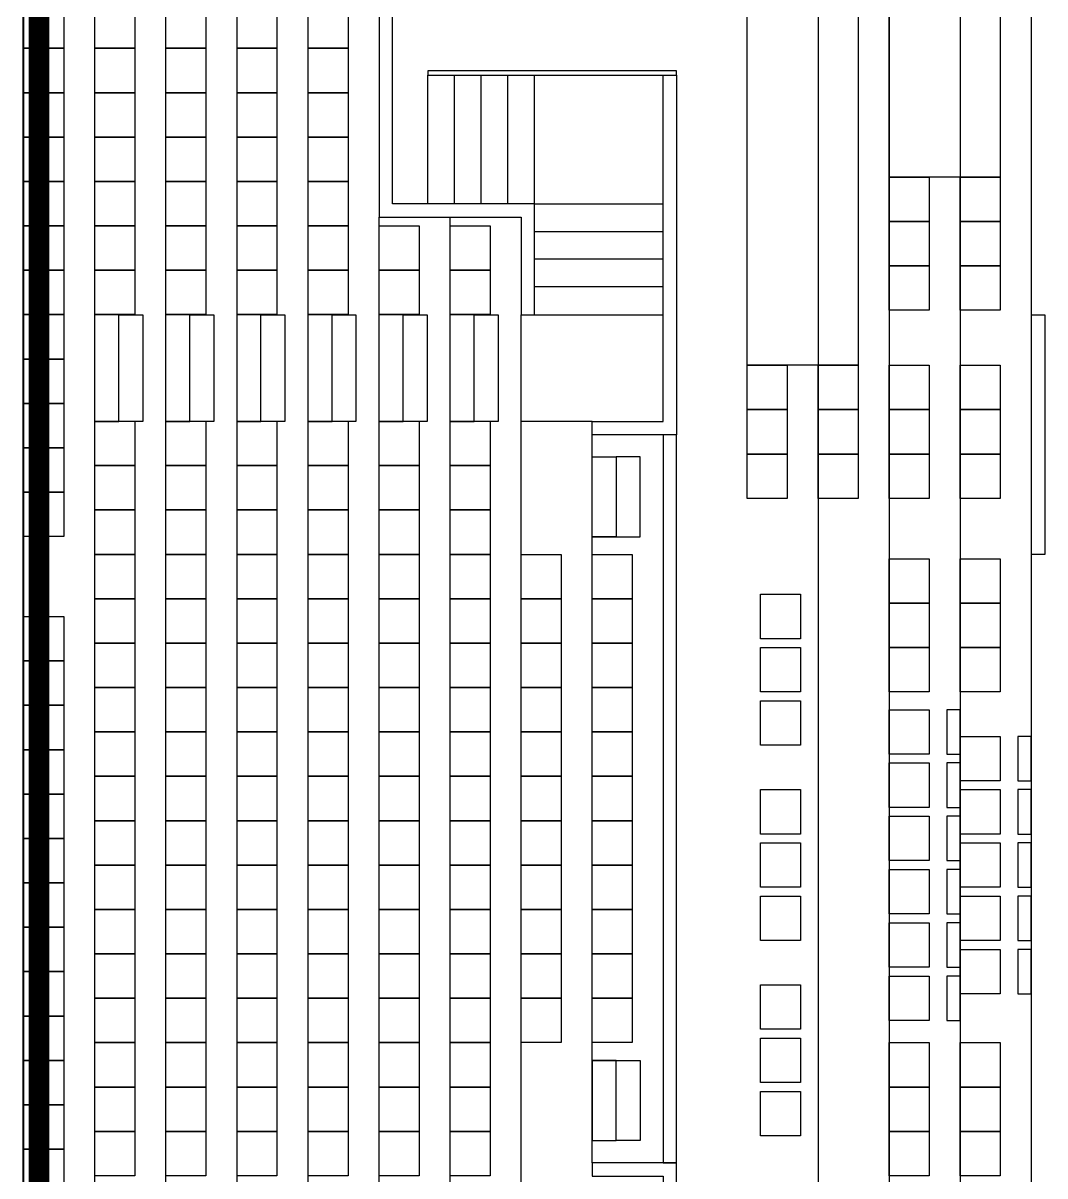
# Model space of a CAD drawing. Header units: millimetres. Extents: x -30921 to 91963, y -65754 to 26853.
# Drawn here: x -30192 to -18682, y -34769 to -21783 of the extents above; entities that cross this region are included whole.
import ezdxf

# ---------------------------------------------------------------- set-up
doc = ezdxf.new("R2010")
doc.units = ezdxf.units.MM
doc.header["$LTSCALE"] = 0.1
doc.header["$MEASUREMENT"] = 0
for name, color, linetype in [('GRADIN ESCALIER', 7, 'CONTINUOUS'), ('GRADINS_FIXES_BAS', 7, 'CONTINUOUS'), ('GRADINS_FIXES_HAUT', 7, 'CONTINUOUS'), ('SALLE CONTOUR', 7, 'CONTINUOUS')]:
    doc.layers.add(name, color=color, linetype=linetype)

msp = doc.modelspace()

# ---------------------------------------------------------------- linework, layer by layer
at = {"layer": 'GRADIN ESCALIER', "color": 7, "linetype": 'Continuous'}
for p, q in [((-30191.628, -42480.124), (-30191.628, 839.876)), ((-30181.629, -42660.124), (-30181.629, -20820.124)), ((-29381.628, -47450.124), (-29381.628, -20820.124)), ((-28581.629, -49820.124), (-28581.629, -20820.124)), ((-27781.629, -50000.124), (-27781.629, -20820.124)), ((-26981.629, -50000.124), (-26981.629, -20820.124)), ((-25631.628, -23820.124), (-25631.628, -22370.124)), ((-25331.628, -23820.124), (-25331.628, -22370.124)), ((-25031.629, -23820.124), (-25031.629, -22370.124)), ((-24731.629, -23820.124), (-24731.629, -22370.124)), ((-24431.629, -23820.124), (-24431.629, -22370.124)), ((-24431.629, -23820.124), (-22981.629, -23820.124)), ((-26181.629, -50000.124), (-26181.629, -23970.124)), ((-25381.628, -38870.124), (-25381.628, -23970.124)), ((-24431.629, -24130.124), (-22981.629, -24130.124)), ((-24431.629, -24440.124), (-22981.629, -24440.124)), ((-24431.629, -24750.124), (-22981.629, -24750.124)), ((-29111.629, -25070.124), (-29381.628, -25070.124)), ((-29111.629, -25070.124), (-29381.628, -25070.124)), ((-28311.628, -25070.124), (-28581.629, -25070.124)), ((-28311.628, -25070.124), (-28581.629, -25070.124)), ((-27511.628, -25070.124), (-27781.629, -25070.124)), ((-27511.628, -25070.124), (-27781.629, -25070.124)), ((-26711.629, -25070.124), (-26981.629, -25070.124)), ((-26711.629, -25070.124), (-26981.629, -25070.124)), ((-25911.629, -25070.124), (-26181.629, -25070.124)), ((-25911.629, -25070.124), (-26181.629, -25070.124)), ((-25111.629, -25070.124), (-25381.628, -25070.124)), ((-24581.628, -35970.124), (-24581.628, -25070.124)), ((-24431.629, -25070.124), (-22981.629, -25070.124)), ((-23781.629, -26270.124), (-24581.628, -26270.124)), ((-23781.629, -34620.124), (-23781.629, -26420.124))]:
    msp.add_line(p, q, dxfattribs=at)
for points in [[(-21231.629, -50010.124), (-21231.629, 8369.876)], [(-20431.629, -50000.124), (-20431.629, 8369.876)], [(-19631.629, -50000.124), (-19631.629, 8369.876)], [(-18831.629, -50000.124), (-18831.629, 8369.876)], [(-29381.628, -26270.124), (-29111.629, -26270.124), (-29111.629, -25070.124), (-28841.629, -25070.124), (-28841.629, -26270.124), (-29111.629, -26270.124)], [(-28581.629, -26270.124), (-28311.628, -26270.124), (-28311.628, -25070.124), (-28041.628, -25070.124), (-28041.628, -26270.124), (-28311.628, -26270.124)], [(-27781.629, -26270.124), (-27511.628, -26270.124), (-27511.628, -25070.124), (-27241.628, -25070.124), (-27241.628, -26270.124), (-27511.628, -26270.124)], [(-26981.629, -26270.124), (-26711.629, -26270.124), (-26711.629, -25070.124), (-26441.628, -25070.124), (-26441.628, -26270.124), (-26711.629, -26270.124)], [(-26181.629, -26270.124), (-25911.629, -26270.124), (-25911.629, -25070.124), (-25641.629, -25070.124), (-25641.629, -26270.124), (-25911.629, -26270.124)], [(-25381.628, -26270.124), (-25111.629, -26270.124), (-25111.629, -25070.124), (-24841.629, -25070.124), (-24841.629, -26270.124), (-25111.629, -26270.124)], [(-23511.628, -27570.124), (-23781.629, -27570.124), (-23511.628, -27570.124), (-23781.629, -27570.124), (-23781.629, -26670.124), (-23511.628, -26670.124), (-23511.628, -27570.124), (-23241.628, -27570.124), (-23241.628, -26670.124), (-23511.628, -26670.124)], [(-23511.628, -33470.124), (-23781.629, -33470.124), (-23511.628, -33470.124), (-23781.629, -33470.124), (-23781.629, -34370.124), (-23511.628, -34370.124), (-23511.628, -33470.124), (-23241.628, -33470.124), (-23241.628, -34370.124), (-23511.628, -34370.124)]]:
    msp.add_lwpolyline(points, dxfattribs=at)
for points in [[(-24581.628, -25070.124), (-24431.629, -25070.124), (-24431.629, -23820.124), (-26031.629, -23820.124), (-26031.629, -17820.124), (-24431.629, -17820.124), (-24431.629, -16570.124), (-24581.628, -16570.124), (-24581.628, -17670.124), (-26181.629, -17670.124), (-26181.629, -17820.124), (-26181.629, -23820.124), (-26181.629, -23970.124), (-24581.628, -23970.124)], [(-22831.628, -22320.124), (-25631.628, -22320.124), (-25631.628, -22370.124), (-22831.628, -22370.124)], [(-23781.629, -26270.124), (-22981.629, -26270.124), (-22981.629, -22370.124), (-22831.628, -22370.124), (-22831.628, -26420.124), (-23781.629, -26420.124)], [(-18681.629, -27770.124), (-18831.629, -27770.124), (-18831.629, -25070.124), (-18681.629, -25070.124)], [(-22981.629, -34620.124), (-22831.628, -34620.124), (-22831.628, -26420.124), (-22981.629, -26420.124)], [(-23781.629, -34770.124), (-22981.629, -34770.124), (-22981.629, -38440.124), (-22831.628, -38440.124), (-22831.628, -34620.124), (-23781.629, -34620.124)]]:
    msp.add_lwpolyline(points, close=True, dxfattribs=at)
at = {"layer": 'GRADINS_FIXES_BAS', "color": 7, "linetype": 'Continuous'}
for points in [[(-22036.629, -25637.124), (-22036.629, -15987.124), (-20786.629, -15987.124), (-20786.629, -25637.124)], [(-20436.628, -23517.124), (-20436.628, -18617.124), (-19186.628, -18617.124), (-19186.628, -23517.124)], [(-20436.628, -23517.124), (-19986.629, -23517.124), (-19986.629, -24017.124), (-20436.628, -24017.124)], [(-19636.628, -23517.124), (-19186.628, -23517.124), (-19186.628, -24017.124), (-19636.628, -24017.124)], [(-20436.628, -24017.124), (-19986.629, -24017.124), (-19986.629, -24517.124), (-20436.628, -24517.124)], [(-19636.628, -24017.124), (-19186.628, -24017.124), (-19186.628, -24517.124), (-19636.628, -24517.124)], [(-20436.628, -24517.124), (-19986.629, -24517.124), (-19986.629, -25017.124), (-20436.628, -25017.124)], [(-19636.628, -24517.124), (-19186.628, -24517.124), (-19186.628, -25017.124), (-19636.628, -25017.124)], [(-22036.629, -25637.124), (-21586.629, -25637.124), (-21586.629, -26137.124), (-22036.629, -26137.124)], [(-21236.629, -25637.124), (-20786.629, -25637.124), (-20786.629, -26137.124), (-21236.629, -26137.124)], [(-20436.628, -25637.124), (-19986.629, -25637.124), (-19986.629, -26137.124), (-20436.628, -26137.124)], [(-19636.628, -25637.124), (-19186.628, -25637.124), (-19186.628, -26137.124), (-19636.628, -26137.124)], [(-22036.629, -26137.124), (-21586.629, -26137.124), (-21586.629, -26637.124), (-22036.629, -26637.124)], [(-21236.629, -26137.124), (-20786.629, -26137.124), (-20786.629, -26637.124), (-21236.629, -26637.124)], [(-20436.628, -26137.124), (-19986.629, -26137.124), (-19986.629, -26637.124), (-20436.628, -26637.124)], [(-19636.628, -26137.124), (-19186.628, -26137.124), (-19186.628, -26637.124), (-19636.628, -26637.124)], [(-22036.629, -26637.124), (-21586.629, -26637.124), (-21586.629, -27137.124), (-22036.629, -27137.124)], [(-21236.629, -26637.124), (-20786.629, -26637.124), (-20786.629, -27137.124), (-21236.629, -27137.124)], [(-20436.628, -26637.124), (-19986.629, -26637.124), (-19986.629, -27137.124), (-20436.628, -27137.124)], [(-19636.628, -26637.124), (-19186.628, -26637.124), (-19186.628, -27137.124), (-19636.628, -27137.124)], [(-20436.628, -27817.124), (-19986.629, -27817.124), (-19986.629, -28317.124), (-20436.628, -28317.124)], [(-19636.628, -27817.124), (-19186.628, -27817.124), (-19186.628, -28317.124), (-19636.628, -28317.124)], [(-21886.628, -28217.124), (-21436.628, -28217.124), (-21436.628, -28717.124), (-21886.628, -28717.124)], [(-20436.628, -28317.124), (-19986.629, -28317.124), (-19986.629, -28817.124), (-20436.628, -28817.124)], [(-19636.628, -28317.124), (-19186.628, -28317.124), (-19186.628, -28817.124), (-19636.628, -28817.124)], [(-21886.628, -28817.124), (-21436.628, -28817.124), (-21436.628, -29317.124), (-21886.628, -29317.124)], [(-20436.628, -28817.124), (-19986.629, -28817.124), (-19986.629, -29317.124), (-20436.628, -29317.124)], [(-19636.628, -28817.124), (-19186.628, -28817.124), (-19186.628, -29317.124), (-19636.628, -29317.124)], [(-21886.628, -29417.124), (-21436.628, -29417.124), (-21436.628, -29917.124), (-21886.628, -29917.124)], [(-20436.628, -29517.124), (-19986.629, -29517.124), (-19986.629, -30017.124), (-20436.628, -30017.124)], [(-19786.629, -30017.124), (-19636.628, -30017.124), (-19636.628, -29517.124), (-19786.629, -29517.124)], [(-19636.628, -29817.124), (-19186.628, -29817.124), (-19186.628, -30317.124), (-19636.628, -30317.124)], [(-18986.629, -30317.124), (-18836.629, -30317.124), (-18836.629, -29817.124), (-18986.629, -29817.124)], [(-20436.628, -30117.124), (-19986.629, -30117.124), (-19986.629, -30617.124), (-20436.628, -30617.124)], [(-19786.629, -30617.124), (-19636.628, -30617.124), (-19636.628, -30117.124), (-19786.629, -30117.124)], [(-21886.628, -30417.124), (-21436.628, -30417.124), (-21436.628, -30917.124), (-21886.628, -30917.124)], [(-19636.628, -30417.124), (-19186.628, -30417.124), (-19186.628, -30917.124), (-19636.628, -30917.124)], [(-18986.629, -30917.124), (-18836.629, -30917.124), (-18836.629, -30417.124), (-18986.629, -30417.124)], [(-20436.628, -30717.124), (-19986.629, -30717.124), (-19986.629, -31217.124), (-20436.628, -31217.124)], [(-19786.629, -31217.124), (-19636.628, -31217.124), (-19636.628, -30717.124), (-19786.629, -30717.124)], [(-21886.628, -31017.124), (-21436.628, -31017.124), (-21436.628, -31517.124), (-21886.628, -31517.124)], [(-19636.628, -31017.124), (-19186.628, -31017.124), (-19186.628, -31517.124), (-19636.628, -31517.124)], [(-18986.629, -31517.124), (-18836.629, -31517.124), (-18836.629, -31017.124), (-18986.629, -31017.124)], [(-20436.628, -31317.124), (-19986.629, -31317.124), (-19986.629, -31817.124), (-20436.628, -31817.124)], [(-19786.629, -31817.124), (-19636.628, -31817.124), (-19636.628, -31317.124), (-19786.629, -31317.124)], [(-21886.628, -31617.124), (-21436.628, -31617.124), (-21436.628, -32117.124), (-21886.628, -32117.124)], [(-19636.628, -31617.124), (-19186.628, -31617.124), (-19186.628, -32117.124), (-19636.628, -32117.124)], [(-18986.629, -32117.124), (-18836.629, -32117.124), (-18836.629, -31617.124), (-18986.629, -31617.124)], [(-20436.628, -31917.124), (-19986.629, -31917.124), (-19986.629, -32417.124), (-20436.628, -32417.124)], [(-19786.629, -32417.124), (-19636.628, -32417.124), (-19636.628, -31917.124), (-19786.629, -31917.124)], [(-19636.628, -32217.124), (-19186.628, -32217.124), (-19186.628, -32717.124), (-19636.628, -32717.124)], [(-18986.629, -32717.124), (-18836.629, -32717.124), (-18836.629, -32217.124), (-18986.629, -32217.124)], [(-20436.628, -32517.124), (-19986.629, -32517.124), (-19986.629, -33017.124), (-20436.628, -33017.124)], [(-19786.629, -33017.124), (-19636.628, -33017.124), (-19636.628, -32517.124), (-19786.629, -32517.124)], [(-21886.628, -32617.124), (-21436.628, -32617.124), (-21436.628, -33117.124), (-21886.628, -33117.124)], [(-21886.628, -33217.124), (-21436.628, -33217.124), (-21436.628, -33717.124), (-21886.628, -33717.124)], [(-20436.628, -33267.124), (-19986.629, -33267.124), (-19986.629, -33767.124), (-20436.628, -33767.124)], [(-19636.628, -33267.124), (-19186.628, -33267.124), (-19186.628, -33767.124), (-19636.628, -33767.124)], [(-21886.628, -33817.124), (-21436.628, -33817.124), (-21436.628, -34317.124), (-21886.628, -34317.124)], [(-20436.628, -33767.124), (-19986.629, -33767.124), (-19986.629, -34267.124), (-20436.628, -34267.124)], [(-19636.628, -33767.124), (-19186.628, -33767.124), (-19186.628, -34267.124), (-19636.628, -34267.124)], [(-20436.628, -34267.124), (-19986.629, -34267.124), (-19986.629, -34767.124), (-20436.628, -34767.124)], [(-19636.628, -34267.124), (-19186.628, -34267.124), (-19186.628, -34767.124), (-19636.628, -34767.124)]]:
    msp.add_lwpolyline(points, close=True, dxfattribs=at)
at = {"layer": 'GRADINS_FIXES_HAUT', "color": 7, "linetype": 'Continuous'}
for points in [[(-29731.629, -22067.124), (-30181.629, -22067.124), (-30181.629, -21567.124), (-29731.629, -21567.124)], [(-28931.629, -22067.124), (-29381.628, -22067.124), (-29381.628, -21567.124), (-28931.629, -21567.124)], [(-28131.628, -22067.124), (-28581.629, -22067.124), (-28581.629, -21567.124), (-28131.628, -21567.124)], [(-27331.628, -22067.124), (-27781.629, -22067.124), (-27781.629, -21567.124), (-27331.628, -21567.124)], [(-26531.629, -22067.124), (-26981.629, -22067.124), (-26981.629, -21567.124), (-26531.629, -21567.124)], [(-29731.629, -22567.124), (-30181.629, -22567.124), (-30181.629, -22067.124), (-29731.629, -22067.124)], [(-28931.629, -22567.124), (-29381.628, -22567.124), (-29381.628, -22067.124), (-28931.629, -22067.124)], [(-28131.628, -22567.124), (-28581.629, -22567.124), (-28581.629, -22067.124), (-28131.628, -22067.124)], [(-27331.628, -22567.124), (-27781.629, -22567.124), (-27781.629, -22067.124), (-27331.628, -22067.124)], [(-26531.629, -22567.124), (-26981.629, -22567.124), (-26981.629, -22067.124), (-26531.629, -22067.124)], [(-29731.629, -23067.124), (-30181.629, -23067.124), (-30181.629, -22567.124), (-29731.629, -22567.124)], [(-28931.629, -23067.124), (-29381.628, -23067.124), (-29381.628, -22567.124), (-28931.629, -22567.124)], [(-28131.628, -23067.124), (-28581.629, -23067.124), (-28581.629, -22567.124), (-28131.628, -22567.124)], [(-27331.628, -23067.124), (-27781.629, -23067.124), (-27781.629, -22567.124), (-27331.628, -22567.124)], [(-26531.629, -23067.124), (-26981.629, -23067.124), (-26981.629, -22567.124), (-26531.629, -22567.124)], [(-29731.629, -23567.124), (-30181.629, -23567.124), (-30181.629, -23067.124), (-29731.629, -23067.124)], [(-28931.629, -23567.124), (-29381.628, -23567.124), (-29381.628, -23067.124), (-28931.629, -23067.124)], [(-28131.628, -23567.124), (-28581.629, -23567.124), (-28581.629, -23067.124), (-28131.628, -23067.124)], [(-27331.628, -23567.124), (-27781.629, -23567.124), (-27781.629, -23067.124), (-27331.628, -23067.124)], [(-26531.629, -23567.124), (-26981.629, -23567.124), (-26981.629, -23067.124), (-26531.629, -23067.124)], [(-29731.629, -24067.124), (-30181.629, -24067.124), (-30181.629, -23567.124), (-29731.629, -23567.124)], [(-28931.629, -24067.124), (-29381.628, -24067.124), (-29381.628, -23567.124), (-28931.629, -23567.124)], [(-28131.628, -24067.124), (-28581.629, -24067.124), (-28581.629, -23567.124), (-28131.628, -23567.124)], [(-27331.628, -24067.124), (-27781.629, -24067.124), (-27781.629, -23567.124), (-27331.628, -23567.124)], [(-26531.629, -24067.124), (-26981.629, -24067.124), (-26981.629, -23567.124), (-26531.629, -23567.124)], [(-29731.629, -24567.124), (-30181.629, -24567.124), (-30181.629, -24067.124), (-29731.629, -24067.124)], [(-28931.629, -24567.124), (-29381.628, -24567.124), (-29381.628, -24067.124), (-28931.629, -24067.124)], [(-28131.628, -24567.124), (-28581.629, -24567.124), (-28581.629, -24067.124), (-28131.628, -24067.124)], [(-27331.628, -24567.124), (-27781.629, -24567.124), (-27781.629, -24067.124), (-27331.628, -24067.124)], [(-26531.629, -24567.124), (-26981.629, -24567.124), (-26981.629, -24067.124), (-26531.629, -24067.124)], [(-25731.629, -24567.124), (-26181.629, -24567.124), (-26181.629, -24067.124), (-25731.629, -24067.124)], [(-24931.629, -24567.124), (-25381.628, -24567.124), (-25381.628, -24067.124), (-24931.629, -24067.124)], [(-29731.629, -25067.124), (-30181.629, -25067.124), (-30181.629, -24567.124), (-29731.629, -24567.124)], [(-28931.629, -25067.124), (-29381.628, -25067.124), (-29381.628, -24567.124), (-28931.629, -24567.124)], [(-28131.628, -25067.124), (-28581.629, -25067.124), (-28581.629, -24567.124), (-28131.628, -24567.124)], [(-27331.628, -25067.124), (-27781.629, -25067.124), (-27781.629, -24567.124), (-27331.628, -24567.124)], [(-26531.629, -25067.124), (-26981.629, -25067.124), (-26981.629, -24567.124), (-26531.629, -24567.124)], [(-25731.629, -25067.124), (-26181.629, -25067.124), (-26181.629, -24567.124), (-25731.629, -24567.124)], [(-24931.629, -25067.124), (-25381.628, -25067.124), (-25381.628, -24567.124), (-24931.629, -24567.124)], [(-29731.629, -25567.124), (-30181.629, -25567.124), (-30181.629, -25067.124), (-29731.629, -25067.124)], [(-29731.629, -26067.124), (-30181.629, -26067.124), (-30181.629, -25567.124), (-29731.629, -25567.124)], [(-29731.629, -26567.124), (-30181.629, -26567.124), (-30181.629, -26067.124), (-29731.629, -26067.124)], [(-28931.629, -26767.124), (-29381.628, -26767.124), (-29381.628, -26267.124), (-28931.629, -26267.124)], [(-28131.628, -26767.124), (-28581.629, -26767.124), (-28581.629, -26267.124), (-28131.628, -26267.124)], [(-27331.628, -26767.124), (-27781.629, -26767.124), (-27781.629, -26267.124), (-27331.628, -26267.124)], [(-26531.629, -26767.124), (-26981.629, -26767.124), (-26981.629, -26267.124), (-26531.629, -26267.124)], [(-25731.629, -26767.124), (-26181.629, -26767.124), (-26181.629, -26267.124), (-25731.629, -26267.124)], [(-24931.629, -26767.124), (-25381.628, -26767.124), (-25381.628, -26267.124), (-24931.629, -26267.124)], [(-29731.629, -27067.124), (-30181.629, -27067.124), (-30181.629, -26567.124), (-29731.629, -26567.124)], [(-28931.629, -27267.124), (-29381.628, -27267.124), (-29381.628, -26767.124), (-28931.629, -26767.124)], [(-28131.628, -27267.124), (-28581.629, -27267.124), (-28581.629, -26767.124), (-28131.628, -26767.124)], [(-27331.628, -27267.124), (-27781.629, -27267.124), (-27781.629, -26767.124), (-27331.628, -26767.124)], [(-26531.629, -27267.124), (-26981.629, -27267.124), (-26981.629, -26767.124), (-26531.629, -26767.124)], [(-25731.629, -27267.124), (-26181.629, -27267.124), (-26181.629, -26767.124), (-25731.629, -26767.124)], [(-24931.629, -27267.124), (-25381.628, -27267.124), (-25381.628, -26767.124), (-24931.629, -26767.124)], [(-29731.629, -27567.124), (-30181.629, -27567.124), (-30181.629, -27067.124), (-29731.629, -27067.124)], [(-28931.629, -27767.124), (-29381.628, -27767.124), (-29381.628, -27267.124), (-28931.629, -27267.124)], [(-28131.628, -27767.124), (-28581.629, -27767.124), (-28581.629, -27267.124), (-28131.628, -27267.124)], [(-27331.628, -27767.124), (-27781.629, -27767.124), (-27781.629, -27267.124), (-27331.628, -27267.124)], [(-26531.629, -27767.124), (-26981.629, -27767.124), (-26981.629, -27267.124), (-26531.629, -27267.124)], [(-25731.629, -27767.124), (-26181.629, -27767.124), (-26181.629, -27267.124), (-25731.629, -27267.124)], [(-24931.629, -27767.124), (-25381.628, -27767.124), (-25381.628, -27267.124), (-24931.629, -27267.124)], [(-28931.629, -28267.124), (-29381.628, -28267.124), (-29381.628, -27767.124), (-28931.629, -27767.124)], [(-28131.628, -28267.124), (-28581.629, -28267.124), (-28581.629, -27767.124), (-28131.628, -27767.124)], [(-27331.628, -28267.124), (-27781.629, -28267.124), (-27781.629, -27767.124), (-27331.628, -27767.124)], [(-26531.629, -28267.124), (-26981.629, -28267.124), (-26981.629, -27767.124), (-26531.629, -27767.124)], [(-25731.629, -28267.124), (-26181.629, -28267.124), (-26181.629, -27767.124), (-25731.629, -27767.124)], [(-24931.629, -28267.124), (-25381.628, -28267.124), (-25381.628, -27767.124), (-24931.629, -27767.124)], [(-24131.628, -28267.124), (-24581.628, -28267.124), (-24581.628, -27767.124), (-24131.628, -27767.124)], [(-23331.628, -28267.124), (-23781.629, -28267.124), (-23781.629, -27767.124), (-23331.628, -27767.124)], [(-28931.629, -28767.124), (-29381.628, -28767.124), (-29381.628, -28267.124), (-28931.629, -28267.124)], [(-28131.628, -28767.124), (-28581.629, -28767.124), (-28581.629, -28267.124), (-28131.628, -28267.124)], [(-27331.628, -28767.124), (-27781.629, -28767.124), (-27781.629, -28267.124), (-27331.628, -28267.124)], [(-26531.629, -28767.124), (-26981.629, -28767.124), (-26981.629, -28267.124), (-26531.629, -28267.124)], [(-25731.629, -28767.124), (-26181.629, -28767.124), (-26181.629, -28267.124), (-25731.629, -28267.124)], [(-24931.629, -28767.124), (-25381.628, -28767.124), (-25381.628, -28267.124), (-24931.629, -28267.124)], [(-24131.628, -28767.124), (-24581.628, -28767.124), (-24581.628, -28267.124), (-24131.628, -28267.124)], [(-23331.628, -28767.124), (-23781.629, -28767.124), (-23781.629, -28267.124), (-23331.628, -28267.124)], [(-29731.629, -28967.124), (-30181.629, -28967.124), (-30181.629, -28467.124), (-29731.629, -28467.124)], [(-28931.629, -29267.124), (-29381.628, -29267.124), (-29381.628, -28767.124), (-28931.629, -28767.124)], [(-28131.628, -29267.124), (-28581.629, -29267.124), (-28581.629, -28767.124), (-28131.628, -28767.124)], [(-27331.628, -29267.124), (-27781.629, -29267.124), (-27781.629, -28767.124), (-27331.628, -28767.124)], [(-26531.629, -29267.124), (-26981.629, -29267.124), (-26981.629, -28767.124), (-26531.629, -28767.124)], [(-25731.629, -29267.124), (-26181.629, -29267.124), (-26181.629, -28767.124), (-25731.629, -28767.124)], [(-24931.629, -29267.124), (-25381.628, -29267.124), (-25381.628, -28767.124), (-24931.629, -28767.124)], [(-24131.628, -29267.124), (-24581.628, -29267.124), (-24581.628, -28767.124), (-24131.628, -28767.124)], [(-23331.628, -29267.124), (-23781.629, -29267.124), (-23781.629, -28767.124), (-23331.628, -28767.124)], [(-29731.629, -29467.124), (-30181.629, -29467.124), (-30181.629, -28967.124), (-29731.629, -28967.124)], [(-28931.629, -29767.124), (-29381.628, -29767.124), (-29381.628, -29267.124), (-28931.629, -29267.124)], [(-28131.628, -29767.124), (-28581.629, -29767.124), (-28581.629, -29267.124), (-28131.628, -29267.124)], [(-27331.628, -29767.124), (-27781.629, -29767.124), (-27781.629, -29267.124), (-27331.628, -29267.124)], [(-26531.629, -29767.124), (-26981.629, -29767.124), (-26981.629, -29267.124), (-26531.629, -29267.124)], [(-25731.629, -29767.124), (-26181.629, -29767.124), (-26181.629, -29267.124), (-25731.629, -29267.124)], [(-24931.629, -29767.124), (-25381.628, -29767.124), (-25381.628, -29267.124), (-24931.629, -29267.124)], [(-24131.628, -29767.124), (-24581.628, -29767.124), (-24581.628, -29267.124), (-24131.628, -29267.124)], [(-23331.628, -29767.124), (-23781.629, -29767.124), (-23781.629, -29267.124), (-23331.628, -29267.124)], [(-29731.629, -29967.124), (-30181.629, -29967.124), (-30181.629, -29467.124), (-29731.629, -29467.124)], [(-28931.629, -30267.124), (-29381.628, -30267.124), (-29381.628, -29767.124), (-28931.629, -29767.124)], [(-28131.628, -30267.124), (-28581.629, -30267.124), (-28581.629, -29767.124), (-28131.628, -29767.124)], [(-27331.628, -30267.124), (-27781.629, -30267.124), (-27781.629, -29767.124), (-27331.628, -29767.124)], [(-26531.629, -30267.124), (-26981.629, -30267.124), (-26981.629, -29767.124), (-26531.629, -29767.124)], [(-25731.629, -30267.124), (-26181.629, -30267.124), (-26181.629, -29767.124), (-25731.629, -29767.124)], [(-24931.629, -30267.124), (-25381.628, -30267.124), (-25381.628, -29767.124), (-24931.629, -29767.124)], [(-24131.628, -30267.124), (-24581.628, -30267.124), (-24581.628, -29767.124), (-24131.628, -29767.124)], [(-23331.628, -30267.124), (-23781.629, -30267.124), (-23781.629, -29767.124), (-23331.628, -29767.124)], [(-29731.629, -30467.124), (-30181.629, -30467.124), (-30181.629, -29967.124), (-29731.629, -29967.124)], [(-28931.629, -30767.124), (-29381.628, -30767.124), (-29381.628, -30267.124), (-28931.629, -30267.124)], [(-28131.628, -30767.124), (-28581.629, -30767.124), (-28581.629, -30267.124), (-28131.628, -30267.124)], [(-27331.628, -30767.124), (-27781.629, -30767.124), (-27781.629, -30267.124), (-27331.628, -30267.124)], [(-26531.629, -30767.124), (-26981.629, -30767.124), (-26981.629, -30267.124), (-26531.629, -30267.124)], [(-25731.629, -30767.124), (-26181.629, -30767.124), (-26181.629, -30267.124), (-25731.629, -30267.124)], [(-24931.629, -30767.124), (-25381.628, -30767.124), (-25381.628, -30267.124), (-24931.629, -30267.124)], [(-24131.628, -30767.124), (-24581.628, -30767.124), (-24581.628, -30267.124), (-24131.628, -30267.124)], [(-23331.628, -30767.124), (-23781.629, -30767.124), (-23781.629, -30267.124), (-23331.628, -30267.124)], [(-29731.629, -30967.124), (-30181.629, -30967.124), (-30181.629, -30467.124), (-29731.629, -30467.124)], [(-28931.629, -31267.124), (-29381.628, -31267.124), (-29381.628, -30767.124), (-28931.629, -30767.124)], [(-28131.628, -31267.124), (-28581.629, -31267.124), (-28581.629, -30767.124), (-28131.628, -30767.124)], [(-27331.628, -31267.124), (-27781.629, -31267.124), (-27781.629, -30767.124), (-27331.628, -30767.124)], [(-26531.629, -31267.124), (-26981.629, -31267.124), (-26981.629, -30767.124), (-26531.629, -30767.124)], [(-25731.629, -31267.124), (-26181.629, -31267.124), (-26181.629, -30767.124), (-25731.629, -30767.124)], [(-24931.629, -31267.124), (-25381.628, -31267.124), (-25381.628, -30767.124), (-24931.629, -30767.124)], [(-24131.628, -31267.124), (-24581.628, -31267.124), (-24581.628, -30767.124), (-24131.628, -30767.124)], [(-23331.628, -31267.124), (-23781.629, -31267.124), (-23781.629, -30767.124), (-23331.628, -30767.124)], [(-29731.629, -31467.124), (-30181.629, -31467.124), (-30181.629, -30967.124), (-29731.629, -30967.124)], [(-28931.629, -31767.124), (-29381.628, -31767.124), (-29381.628, -31267.124), (-28931.629, -31267.124)], [(-28131.628, -31767.124), (-28581.629, -31767.124), (-28581.629, -31267.124), (-28131.628, -31267.124)], [(-27331.628, -31767.124), (-27781.629, -31767.124), (-27781.629, -31267.124), (-27331.628, -31267.124)], [(-26531.629, -31767.124), (-26981.629, -31767.124), (-26981.629, -31267.124), (-26531.629, -31267.124)], [(-25731.629, -31767.124), (-26181.629, -31767.124), (-26181.629, -31267.124), (-25731.629, -31267.124)], [(-24931.629, -31767.124), (-25381.628, -31767.124), (-25381.628, -31267.124), (-24931.629, -31267.124)], [(-24131.628, -31767.124), (-24581.628, -31767.124), (-24581.628, -31267.124), (-24131.628, -31267.124)], [(-23331.628, -31767.124), (-23781.629, -31767.124), (-23781.629, -31267.124), (-23331.628, -31267.124)], [(-29731.629, -31967.124), (-30181.629, -31967.124), (-30181.629, -31467.124), (-29731.629, -31467.124)], [(-28931.629, -32267.124), (-29381.628, -32267.124), (-29381.628, -31767.124), (-28931.629, -31767.124)], [(-28131.628, -32267.124), (-28581.629, -32267.124), (-28581.629, -31767.124), (-28131.628, -31767.124)], [(-27331.628, -32267.124), (-27781.629, -32267.124), (-27781.629, -31767.124), (-27331.628, -31767.124)], [(-26531.629, -32267.124), (-26981.629, -32267.124), (-26981.629, -31767.124), (-26531.629, -31767.124)], [(-25731.629, -32267.124), (-26181.629, -32267.124), (-26181.629, -31767.124), (-25731.629, -31767.124)], [(-24931.629, -32267.124), (-25381.628, -32267.124), (-25381.628, -31767.124), (-24931.629, -31767.124)], [(-24131.628, -32267.124), (-24581.628, -32267.124), (-24581.628, -31767.124), (-24131.628, -31767.124)], [(-23331.628, -32267.124), (-23781.629, -32267.124), (-23781.629, -31767.124), (-23331.628, -31767.124)], [(-29731.629, -32467.124), (-30181.629, -32467.124), (-30181.629, -31967.124), (-29731.629, -31967.124)], [(-28931.629, -32767.124), (-29381.628, -32767.124), (-29381.628, -32267.124), (-28931.629, -32267.124)], [(-28131.628, -32767.124), (-28581.629, -32767.124), (-28581.629, -32267.124), (-28131.628, -32267.124)], [(-27331.628, -32767.124), (-27781.629, -32767.124), (-27781.629, -32267.124), (-27331.628, -32267.124)], [(-26531.629, -32767.124), (-26981.629, -32767.124), (-26981.629, -32267.124), (-26531.629, -32267.124)], [(-25731.629, -32767.124), (-26181.629, -32767.124), (-26181.629, -32267.124), (-25731.629, -32267.124)], [(-24931.629, -32767.124), (-25381.628, -32767.124), (-25381.628, -32267.124), (-24931.629, -32267.124)], [(-24131.628, -32767.124), (-24581.628, -32767.124), (-24581.628, -32267.124), (-24131.628, -32267.124)], [(-23331.628, -32767.124), (-23781.629, -32767.124), (-23781.629, -32267.124), (-23331.628, -32267.124)], [(-29731.629, -32967.124), (-30181.629, -32967.124), (-30181.629, -32467.124), (-29731.629, -32467.124)], [(-28931.629, -33267.124), (-29381.628, -33267.124), (-29381.628, -32767.124), (-28931.629, -32767.124)], [(-28131.628, -33267.124), (-28581.629, -33267.124), (-28581.629, -32767.124), (-28131.628, -32767.124)], [(-27331.628, -33267.124), (-27781.629, -33267.124), (-27781.629, -32767.124), (-27331.628, -32767.124)], [(-26531.629, -33267.124), (-26981.629, -33267.124), (-26981.629, -32767.124), (-26531.629, -32767.124)], [(-25731.629, -33267.124), (-26181.629, -33267.124), (-26181.629, -32767.124), (-25731.629, -32767.124)], [(-24931.629, -33267.124), (-25381.628, -33267.124), (-25381.628, -32767.124), (-24931.629, -32767.124)], [(-24131.628, -33267.124), (-24581.628, -33267.124), (-24581.628, -32767.124), (-24131.628, -32767.124)], [(-23331.628, -33267.124), (-23781.629, -33267.124), (-23781.629, -32767.124), (-23331.628, -32767.124)], [(-29731.629, -33467.124), (-30181.629, -33467.124), (-30181.629, -32967.124), (-29731.629, -32967.124)], [(-28931.629, -33767.124), (-29381.628, -33767.124), (-29381.628, -33267.124), (-28931.629, -33267.124)], [(-28131.628, -33767.124), (-28581.629, -33767.124), (-28581.629, -33267.124), (-28131.628, -33267.124)], [(-27331.628, -33767.124), (-27781.629, -33767.124), (-27781.629, -33267.124), (-27331.628, -33267.124)], [(-26531.629, -33767.124), (-26981.629, -33767.124), (-26981.629, -33267.124), (-26531.629, -33267.124)], [(-25731.629, -33767.124), (-26181.629, -33767.124), (-26181.629, -33267.124), (-25731.629, -33267.124)], [(-24931.629, -33767.124), (-25381.628, -33767.124), (-25381.628, -33267.124), (-24931.629, -33267.124)], [(-29731.629, -33967.124), (-30181.629, -33967.124), (-30181.629, -33467.124), (-29731.629, -33467.124)], [(-28931.629, -34267.124), (-29381.628, -34267.124), (-29381.628, -33767.124), (-28931.629, -33767.124)], [(-28131.628, -34267.124), (-28581.629, -34267.124), (-28581.629, -33767.124), (-28131.628, -33767.124)], [(-27331.628, -34267.124), (-27781.629, -34267.124), (-27781.629, -33767.124), (-27331.628, -33767.124)], [(-26531.629, -34267.124), (-26981.629, -34267.124), (-26981.629, -33767.124), (-26531.629, -33767.124)], [(-25731.629, -34267.124), (-26181.629, -34267.124), (-26181.629, -33767.124), (-25731.629, -33767.124)], [(-24931.629, -34267.124), (-25381.628, -34267.124), (-25381.628, -33767.124), (-24931.629, -33767.124)], [(-29731.629, -34467.124), (-30181.629, -34467.124), (-30181.629, -33967.124), (-29731.629, -33967.124)], [(-28931.629, -34767.124), (-29381.628, -34767.124), (-29381.628, -34267.124), (-28931.629, -34267.124)], [(-28131.628, -34767.124), (-28581.629, -34767.124), (-28581.629, -34267.124), (-28131.628, -34267.124)], [(-27331.628, -34767.124), (-27781.629, -34767.124), (-27781.629, -34267.124), (-27331.628, -34267.124)], [(-26531.629, -34767.124), (-26981.629, -34767.124), (-26981.629, -34267.124), (-26531.629, -34267.124)], [(-25731.629, -34767.124), (-26181.629, -34767.124), (-26181.629, -34267.124), (-25731.629, -34267.124)], [(-24931.629, -34767.124), (-25381.628, -34767.124), (-25381.628, -34267.124), (-24931.629, -34267.124)], [(-29731.629, -34967.124), (-30181.629, -34967.124), (-30181.629, -34467.124), (-29731.629, -34467.124)]]:
    msp.add_lwpolyline(points, close=True, dxfattribs=at)
at = {"layer": 'SALLE CONTOUR', "color": 7, "linetype": 'Continuous', "const_width": 234.696}
msp.add_lwpolyline([(-30011.628, -40637.124), (-30011.628, -937.124)], dxfattribs=at)

doc.saveas('drawing.dxf')
